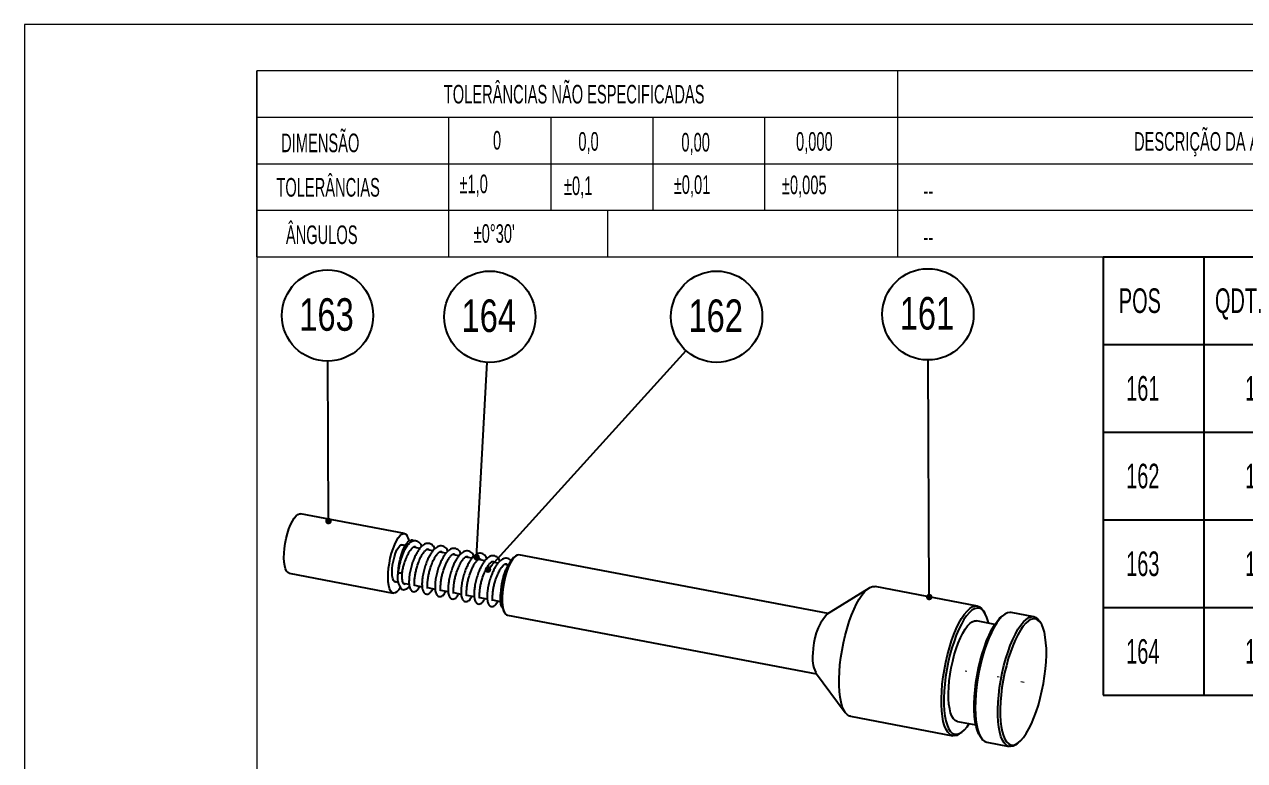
# Model space of a CAD drawing. Header units: millimetres. Extents: x 0 to 210, y 0 to 297.
# Drawn here: x 0 to 131.2, y 218.2 to 297.4 of the extents above; entities that cross this region are included whole.
import ezdxf

# ---------------------------------------------------------------- set-up
doc = ezdxf.new("R2010")
doc.units = ezdxf.units.MM
doc.linetypes.add('CENTERX2', pattern=[20.32, 12.7, -2.54, 2.54, -2.54])
doc.layers.add('COTAS', color=7, linetype='Continuous')
doc.styles.add('SLDTEXTSTYLE1', font='TXT', dxfattribs={"width": 0.75})
doc.styles.add('SLDTEXTSTYLE2', font='TXT', dxfattribs={"width": 0.589474})
doc.styles.add('SLDTEXTSTYLE6', font='TXT', dxfattribs={"width": 0.605})
doc.dimstyles.new('SLDDIMSTYLE0', dxfattribs={"dimtxt": 0.18, "dimasz": 0.7, "dimexe": 0, "dimexo": 0.0625, "dimgap": 0, "dimtad": 0, "dimtih": 1, "dimtoh": 1, "dimdec": 0, "dimrnd": 1e-09, "dimzin": 0, "dimdsep": 46, "dimtxsty": 'Standard', "dimblk1": 'DOT', "dimblk2": 'DOT', "dimsah": 1, "dimcen": 0.09, "dimadec": 0, "dimazin": 0, "dimtfac": 0.7, "dimtdec": 0, "dimtofl": 0, "dimtmove": 0, "dimatfit": 3, "dimldrblk": 'DOT', "dimfxl": 0, "dimfrac": 2, "dimtolj": 1, "dimtzin": 0, "dimarcsym": 0})

# ---------------------------------------------------------------- blocks, each defined once
blk = doc.blocks.new('Bloco2')
at = {"color": 7, "linetype": 'Continuous', "lineweight": 18}
for p, q in [((210.04, 297.06), (0.04, 297.06)), ((0.04, 297.06), (0.04, 0.06)), ((205.04, 292.06), (25.04, 292.06)), ((25.04, 292.06), (25.04, 5.06))]:
    blk.add_line(p, q, dxfattribs=at)
blk = doc.blocks.new('SW_TABLEANNOTATION_0')
at = {"layer": 'COTAS', "color": 0}
for p, q in [((0, 0), (0, -9.43)), ((0, 0), (10.83, 0)), ((10.83, 0), (10.83, -9.43)), ((10.83, 0), (21.66, 0)), ((21.66, 0), (21.66, -9.43)), ((21.66, 0), (43.96, 0)), ((43.96, 0), (43.96, -9.43)), ((43.96, 0), (65.62, 0)), ((65.62, 0), (65.62, -9.43)), ((65.62, 0), (88.12, 0)), ((88.12, 0), (88.12, -9.43)), ((0, -9.43), (10.83, -9.43)), ((0, -9.43), (0, -18.87)), ((0, -9.43), (88.12, -9.43)), ((10.83, -9.43), (21.66, -9.43)), ((10.83, -9.43), (10.83, -18.87)), ((21.66, -9.43), (43.96, -9.43)), ((21.66, -9.43), (21.66, -18.87)), ((43.96, -9.43), (65.62, -9.43)), ((43.96, -9.43), (43.96, -18.87)), ((65.62, -9.43), (88.12, -9.43)), ((65.62, -9.43), (65.62, -18.87)), ((88.12, -9.43), (88.12, -18.87)), ((0, -18.87), (0, -28.3)), ((0, -18.87), (10.83, -18.87)), ((10.83, -18.87), (10.83, -28.3)), ((10.83, -18.87), (21.66, -18.87)), ((21.66, -18.87), (21.66, -28.3)), ((21.66, -18.87), (43.96, -18.87)), ((43.96, -18.87), (43.96, -28.3)), ((43.96, -18.87), (65.62, -18.87)), ((65.62, -18.87), (65.62, -28.3)), ((65.62, -18.87), (88.12, -18.87)), ((88.12, -18.87), (88.12, -28.3)), ((0, -28.3), (0, -37.73)), ((0, -28.3), (10.83, -28.3)), ((10.83, -28.3), (10.83, -37.73)), ((10.83, -28.3), (21.66, -28.3)), ((21.66, -28.3), (21.66, -37.73)), ((21.66, -28.3), (43.96, -28.3)), ((43.96, -28.3), (43.96, -37.73)), ((43.96, -28.3), (65.62, -28.3)), ((65.62, -28.3), (65.62, -37.73)), ((65.62, -28.3), (88.12, -28.3)), ((88.12, -28.3), (88.12, -37.73)), ((0, -37.73), (0, -47.17)), ((0, -37.73), (10.83, -37.73)), ((10.83, -37.73), (10.83, -47.17)), ((10.83, -37.73), (21.66, -37.73)), ((21.66, -37.73), (21.66, -47.17)), ((21.66, -37.73), (43.96, -37.73)), ((43.96, -37.73), (43.96, -47.17)), ((43.96, -37.73), (65.62, -37.73)), ((65.62, -37.73), (65.62, -47.17)), ((65.62, -37.73), (88.12, -37.73)), ((88.12, -37.73), (88.12, -47.17)), ((0, -47.17), (10.83, -47.17)), ((10.83, -47.17), (21.66, -47.17)), ((21.66, -47.17), (43.96, -47.17)), ((43.96, -47.17), (65.62, -47.17)), ((65.62, -47.17), (88.12, -47.17))]:
    blk.add_line(p, q, dxfattribs=at)
at = {"layer": 'COTAS', "color": 0, "attachment_point": 1, "style": 'SLDTEXTSTYLE6'}
for s, insert, char_height in [('POS', (1.69, -3.4), 2.646), ('QDT.', (12.03, -3.4), 2.646), ('DESCRIÇÃO', (22.33, -3.4), 2.646), ('MATERIAL', (45.97, -3.4), 2.646), ('DIMENSÕES', (66.29, -3.4), 2.646), ('CORPO DO', (23.21, -11.07), 2.646), ('161', (2.48, -12.83), 2.646), ('1', (15.27, -12.83), 2.65), ('SAE-1020', (46.76, -12.83), 2.646), ('Ø19x64', (70.7, -12.83), 2.646), ('ESPOL', (26.93, -14.59), 2.646), ('PINO', (28.5, -20.5), 2.646), ('162', (2.48, -22.26), 2.646), ('1', (15.27, -22.26), 2.65), ('SAE 1020', (46.85, -22.26), 2.646), ('Ø¨10x38', (70.11, -22.26), 2.646), ('ROSCADO', (23.89, -24.03), 2.646), ('163', (2.48, -31.7), 2.646), ('1', (15.27, -31.7), 2.65), ('LUVA', (28.21, -31.7), 2.646), ('SAE-1020', (46.76, -31.7), 2.646), ('Ø12x17', (70.7, -31.7), 2.646), ('ARAME', (48.52, -39.37), 2.646), ('164', (2.48, -41.13), 2.646), ('1', (15.27, -41.13), 2.65), ('MOLA  P=1,5', (22.18, -41.13), 2.6458), ('Ø 0,6x160', (68.74, -41.13), 2.646), ('AÇO Ø 0,6', (46.17, -42.89), 2.646)]:
    blk.add_mtext(s, dxfattribs=dict(at, insert=insert, char_height=char_height))
blk = doc.blocks.new('SW_NOTE_0_2')
at = {"layer": 'COTAS', "color": 0}
blk.add_circle((-0.02, 4.91), 4.91, dxfattribs=at)
at = {"layer": 'COTAS', "color": 0, "insert": (-0.13, 6.77), "char_height": 3.5, "attachment_point": 2, "style": 'SLDTEXTSTYLE1'}
blk.add_mtext('161', dxfattribs=at)
blk = doc.blocks.new('_Dot')
at = {"color": 0, "linetype": 'ByBlock', "lineweight": -2}
blk.add_line((-0.5, 0), (-1, 0), dxfattribs=at)
at = {"color": 0, "linetype": 'ByBlock', "const_width": 0.5}
blk.add_lwpolyline([(-0.25, 0, 1), (0.25, 0, 1)], format="xyb", close=True, dxfattribs=at)
blk = doc.blocks.new('SW_NOTE_0_3')
at = {"layer": 'COTAS', "color": 0}
blk.add_circle((3.29, 3.64), 4.91, dxfattribs=at)
at = {"layer": 'COTAS', "color": 0, "insert": (3.19, 5.5), "char_height": 3.5, "attachment_point": 2, "style": 'SLDTEXTSTYLE1'}
blk.add_mtext('162', dxfattribs=at)
blk = doc.blocks.new('SW_NOTE_0_4')
at = {"layer": 'COTAS', "color": 0}
blk.add_circle((-0.02, 4.91), 4.91, dxfattribs=at)
at = {"layer": 'COTAS', "color": 0, "insert": (-0.13, 6.77), "char_height": 3.5, "attachment_point": 2, "style": 'SLDTEXTSTYLE1'}
blk.add_mtext('163', dxfattribs=at)
blk = doc.blocks.new('SW_NOTE_0_5')
at = {"layer": 'COTAS', "color": 0}
blk.add_circle((0.27, 4.9), 4.91, dxfattribs=at)
at = {"layer": 'COTAS', "color": 0, "insert": (0.16, 6.76), "char_height": 3.5, "attachment_point": 2, "style": 'SLDTEXTSTYLE1'}
blk.add_mtext('164', dxfattribs=at)

msp = doc.modelspace()

# ---------------------------------------------------------------- linework, layer by layer
at = {"color": 7, "linetype": 'Continuous', "lineweight": 18}
for p, q in [((205.01, 292.36), (25.01, 292.36)), ((25.01, 272.36), (25.01, 292.36)), ((93.95, 272.36), (93.95, 292.36)), ((25.01, 287.36), (93.95, 287.36)), ((45.64, 272.36), (45.64, 287.36)), ((56.64, 277.36), (56.64, 287.36)), ((67.64, 277.36), (67.64, 287.36)), ((79.64, 277.36), (79.64, 287.36)), ((93.95, 287.36), (205.01, 287.36)), ((25.01, 282.36), (93.95, 282.36)), ((93.95, 282.36), (205.01, 282.36)), ((25.01, 277.36), (93.95, 277.36)), ((62.7, 277.36), (62.7, 272.36)), ((93.95, 277.36), (205.01, 277.36)), ((25.01, 272.36), (93.95, 272.36)), ((93.95, 272.36), (205.01, 272.36))]:
    msp.add_line(p, q, dxfattribs=at)
at = {"color": 7, "linetype": 'Continuous', "lineweight": 25}
for p, q in [((40.89, 242.58), (29.7, 244.7)), ((40.97, 241.29), (40.52, 241.38)), ((42.54, 240.99), (41.85, 241.12)), ((43.93, 240.73), (43.25, 240.86)), ((45.33, 240.46), (44.64, 240.59)), ((46.73, 240.2), (46.04, 240.33)), ((52.82, 240.17), (52.62, 240.02)), ((86.45, 233.98), (53.19, 240.29)), ((48.13, 239.93), (47.44, 240.06)), ((49.53, 239.66), (48.84, 239.79)), ((50.93, 239.4), (50.24, 239.53)), ((52.03, 239.19), (51.64, 239.26)), ((28.49, 238.32), (39.68, 236.19)), ((39.78, 237.45), (40.22, 237.36)), ((40.75, 237.26), (41.38, 237.14)), ((41.95, 237.03), (42.78, 236.87)), ((43.35, 236.77), (44.18, 236.61)), ((44.75, 236.5), (45.58, 236.34)), ((46.15, 236.23), (46.98, 236.08)), ((90.84, 236.72), (86.28, 233.87)), ((102.51, 234.79), (91.5, 236.88)), ((47.55, 235.97), (48.38, 235.81)), ((48.95, 235.7), (49.78, 235.55)), ((50.35, 235.44), (51.18, 235.28)), ((51.53, 234.27), (51.66, 234.05)), ((51.96, 233.81), (85.21, 227.49)), ((103.28, 234.05), (103.15, 234.27)), ((105.35, 233.85), (105.15, 233.69)), ((108.57, 233.64), (106.14, 234.1)), ((104.38, 232.81), (102.39, 233.19)), ((109.35, 232.9), (109.22, 233.11)), ((85.1, 227.65), (88.29, 223.33)), ((88.85, 222.93), (99.86, 220.84)), ((100.34, 222.38), (102.32, 222)), ((100.65, 221.1), (100.85, 221.25)), ((102.72, 220.9), (102.85, 220.68)), ((103.5, 220.15), (105.92, 219.69)), ((106.72, 219.95), (106.92, 220.1))]:
    msp.add_line(p, q, dxfattribs=at)
at = {"color": 7, "linetype": 'Continuous', "lineweight": 25, "flags": 128}
for points in [[(28.49, 238.32), (28.33, 238.39), (28.2, 238.55), (28.08, 238.8), (28, 239.12), (27.94, 239.52), (27.92, 239.97), (27.94, 240.46), (27.98, 240.99), (28.06, 241.53), (28.17, 242.07), (28.3, 242.6), (28.46, 243.09), (28.64, 243.54), (28.83, 243.93), (29.02, 244.24), (29.22, 244.49), (29.42, 244.64), (29.6, 244.71), (29.7, 244.7)], [(40.42, 236.74), (40.26, 236.52), (40.06, 236.32), (39.87, 236.21), (39.69, 236.19), (39.53, 236.26), (39.39, 236.42), (39.28, 236.67), (39.19, 237), (39.14, 237.39), (39.12, 237.84), (39.13, 238.34), (39.18, 238.86), (39.26, 239.4), (39.36, 239.95), (39.5, 240.47), (39.66, 240.96), (39.83, 241.41), (40.02, 241.8), (40.22, 242.12), (40.42, 242.36), (40.61, 242.52), (40.8, 242.58), (40.97, 242.55), (41.12, 242.44), (41.12, 242.44)], [(40.19, 238.36), (40.24, 238.85), (40.32, 239.35), (40.43, 239.85), (40.56, 240.33), (40.72, 240.76), (40.89, 241.15), (41.07, 241.46), (41.26, 241.69), (41.44, 241.83), (41.61, 241.87)], [(40.05, 237.39), (39.96, 237.37), (39.82, 237.4), (39.71, 237.54), (39.63, 237.75), (39.57, 238.05), (39.55, 238.4), (39.56, 238.8), (39.61, 239.23), (39.69, 239.67), (39.8, 240.09), (39.93, 240.48), (40.07, 240.82), (40.23, 241.09), (40.39, 241.28), (40.54, 241.38), (40.69, 241.39), (40.8, 241.32)], [(53.19, 240.29), (53.01, 240.28), (52.82, 240.17), (52.62, 239.98), (52.42, 239.69), (52.22, 239.34), (52.03, 238.92), (51.86, 238.44), (51.71, 237.92), (51.59, 237.38), (51.49, 236.83), (51.42, 236.29), (51.39, 235.76), (51.39, 235.28), (51.43, 234.84), (51.5, 234.47), (51.6, 234.18), (51.72, 233.96), (51.87, 233.84), (51.96, 233.81)], [(40.64, 238.43), (40.62, 238.39), (40.56, 238.36), (40.46, 238.34), (40.35, 238.34), (40.23, 238.35)], [(40.8, 237.15), (40.92, 237.18), (40.98, 237.22)], [(51.24, 236.34), (51.24, 236.33), (51.26, 236.29), (51.3, 236.26)], [(87.65, 227.7), (87.71, 228.47), (87.81, 229.26), (87.94, 230.05), (88.09, 230.85), (88.28, 231.63), (88.48, 232.39), (88.71, 233.12), (88.96, 233.81), (89.23, 234.44), (89.5, 235.02), (89.79, 235.53), (90.08, 235.97), (90.37, 236.32), (90.66, 236.6), (90.94, 236.78), (91.22, 236.88), (91.48, 236.89), (91.5, 236.88)], [(98.66, 225.61), (98.72, 226.38), (98.82, 227.17), (98.95, 227.96), (99.1, 228.76), (99.28, 229.54), (99.49, 230.3), (99.72, 231.03), (99.97, 231.72), (100.23, 232.35), (100.51, 232.93), (100.8, 233.44), (101.09, 233.88), (101.38, 234.23), (101.67, 234.51), (101.95, 234.69), (102.22, 234.79), (102.48, 234.8), (102.73, 234.71), (102.95, 234.54), (103.15, 234.28), (103.15, 234.27)], [(103.68, 232.94), (103.64, 233.12), (103.51, 233.57), (103.34, 233.94), (103.16, 234.23), (102.94, 234.44), (102.71, 234.55), (102.46, 234.57), (102.19, 234.5), (101.91, 234.34), (101.63, 234.09), (101.34, 233.75), (101.05, 233.34), (100.77, 232.85), (100.49, 232.29), (100.23, 231.67), (99.98, 230.99), (99.75, 230.28), (99.54, 229.53), (99.36, 228.75), (99.2, 227.97), (99.08, 227.18), (98.98, 226.4), (98.92, 225.63)], [(102.72, 220.9), (102.66, 221), (102.5, 221.38), (102.36, 221.83), (102.26, 222.35), (102.19, 222.94), (102.16, 223.59), (102.15, 224.28), (102.18, 225.01), (102.25, 225.78), (102.34, 226.56), (102.47, 227.35), (102.62, 228.13), (102.81, 228.91), (103.02, 229.66), (103.25, 230.37), (103.49, 231.05), (103.76, 231.67), (104.03, 232.23), (104.32, 232.72), (104.61, 233.13), (104.89, 233.47), (105.15, 233.69)], [(106.14, 234.1), (105.99, 234.11), (105.73, 234.06), (105.45, 233.92), (105.16, 233.69), (104.87, 233.37), (104.58, 232.98), (104.29, 232.5), (104.01, 231.96), (103.74, 231.35), (103.48, 230.69), (103.24, 229.98), (103.02, 229.23), (102.83, 228.46), (102.66, 227.67), (102.52, 226.87), (102.41, 226.08), (102.33, 225.3), (102.28, 224.54), (102.26, 223.82), (102.28, 223.14), (102.33, 222.51), (102.42, 221.94), (102.54, 221.44), (102.68, 221.02), (102.85, 220.67), (103.05, 220.41), (103.28, 220.23), (103.5, 220.15)], [(104.72, 224.45), (104.79, 225.22), (104.88, 226.01), (105.01, 226.81), (105.17, 227.61), (105.35, 228.39), (105.56, 229.15), (105.79, 229.88), (106.03, 230.56), (106.3, 231.2), (106.58, 231.78), (106.86, 232.29), (107.15, 232.72), (107.44, 233.08), (107.73, 233.36), (108.02, 233.54), (108.29, 233.64), (108.55, 233.65), (108.79, 233.56), (109.01, 233.39), (109.21, 233.12), (109.22, 233.11)], [(99.41, 226.07), (99.47, 226.75), (99.56, 227.46), (99.69, 228.16), (99.84, 228.87), (100.01, 229.55), (100.21, 230.2), (100.43, 230.81), (100.67, 231.37), (100.92, 231.87), (101.17, 232.3), (101.43, 232.65), (101.69, 232.92), (101.94, 233.1), (102.18, 233.19), (102.39, 233.19)], [(104.98, 224.48), (104.95, 223.75), (104.95, 223.05), (104.99, 222.41), (105.06, 221.82), (105.16, 221.3), (105.29, 220.84), (105.46, 220.47), (105.64, 220.18), (105.86, 219.98), (106.09, 219.86), (106.34, 219.84), (106.61, 219.91), (106.89, 220.08), (107.17, 220.33), (107.46, 220.66), (107.75, 221.08), (108.03, 221.57), (108.31, 222.13), (108.57, 222.75), (108.82, 223.42), (109.05, 224.14), (109.26, 224.89), (109.44, 225.66), (109.6, 226.45), (109.72, 227.24), (109.82, 228.02), (109.88, 228.78), (109.91, 229.51), (109.91, 230.21), (109.87, 230.85), (109.8, 231.44), (109.7, 231.97), (109.57, 232.42), (109.41, 232.79), (109.22, 233.08), (109.01, 233.28), (108.77, 233.4), (108.52, 233.42), (108.26, 233.35), (107.98, 233.19), (107.69, 232.94), (107.4, 232.6), (107.12, 232.19), (106.83, 231.69), (106.56, 231.13), (106.29, 230.51), (106.04, 229.84), (105.81, 229.13), (105.61, 228.37), (105.42, 227.6), (105.27, 226.81), (105.14, 226.03), (105.04, 225.24), (104.98, 224.48)], [(88.85, 222.93), (88.75, 222.96), (88.51, 223.09), (88.3, 223.31), (88.12, 223.61), (87.96, 224), (87.83, 224.46), (87.73, 225), (87.66, 225.6), (87.62, 226.25), (87.62, 226.96), (87.65, 227.7)], [(100.34, 222.38), (100.32, 222.38), (100.11, 222.48), (99.92, 222.67), (99.76, 222.94), (99.62, 223.3), (99.52, 223.73), (99.44, 224.23), (99.4, 224.8), (99.39, 225.41), (99.41, 226.07)], [(100.65, 221.1), (100.55, 221.03), (100.27, 220.88), (100.01, 220.83), (99.76, 220.87), (99.52, 221), (99.31, 221.22), (99.13, 221.52), (98.97, 221.91), (98.83, 222.37), (98.73, 222.91), (98.67, 223.51), (98.63, 224.16), (98.63, 224.87), (98.66, 225.61)], [(98.92, 225.63), (98.89, 224.9), (98.89, 224.21), (98.93, 223.56), (99, 222.97), (99.1, 222.45), (99.23, 222), (99.39, 221.62), (99.58, 221.33), (99.79, 221.13), (100.03, 221.02), (100.28, 221), (100.54, 221.07), (100.82, 221.23), (101.11, 221.48), (101.4, 221.81), (101.62, 222.14)], [(106.72, 219.95), (106.62, 219.87), (106.34, 219.73), (106.07, 219.68), (105.82, 219.72), (105.59, 219.85), (105.38, 220.07), (105.19, 220.37), (105.03, 220.76), (104.9, 221.22), (104.8, 221.76), (104.73, 222.36), (104.69, 223.01), (104.69, 223.71), (104.72, 224.45)]]:
    msp.add_lwpolyline(points, dxfattribs=at)
at = {"color": 7, "linetype": 'Continuous', "lineweight": 25}
for centre, radius, start, end in [((39.87, 241.55), 1.53, 8.9584, 35.2534), ((57.5, 236.12), 6.25, 141.3123, 197.1795), ((42.11, 237.86), 1.98, 165.537, 220.3497), ((91.13, 229.81), 6.32, 139.9705, 181.1562), ((88.11, 229.13), 3.35, 170.499, 206.1751)]:
    msp.add_arc(centre, radius, start, end, dxfattribs=at)
for points, knots in [([(40.23, 238.35), (40.23, 238.35), (40.26, 238.59), (40.34, 239.12), (40.55, 239.94), (40.84, 240.72), (41.15, 241.27), (41.33, 241.45), (41.41, 241.52)], [0, 0, 0, 0, 0.003109, 0.192772, 0.418064, 0.64046, 0.86147, 1, 1, 1, 1]), ([(44.15, 240.95), (44.12, 241.01), (44.06, 241.16), (43.91, 241.33), (43.71, 241.47), (43.47, 241.54), (43.23, 241.52), (43, 241.43), (42.77, 241.27), (42.53, 241.01), (42.3, 240.67), (42.1, 240.32), (41.9, 239.89), (41.71, 239.37), (41.55, 238.79), (41.43, 238.22), (41.37, 237.69), (41.36, 237.28), (41.39, 236.97), (41.44, 236.74), (41.51, 236.58), (41.58, 236.49), (41.67, 236.4), (41.81, 236.33), (42, 236.33), (42.2, 236.43), (42.36, 236.6), (42.46, 236.8), (42.53, 236.92)], [0, 0, 0, 0, 0.024244, 0.057306, 0.093895, 0.134581, 0.172309, 0.201985, 0.239791, 0.297216, 0.333206, 0.373384, 0.417072, 0.465865, 0.519494, 0.576302, 0.627036, 0.672934, 0.712715, 0.74578, 0.779836, 0.803031, 0.817024, 0.842973, 0.87683, 0.911408, 0.944756, 1, 1, 1, 1]), ([(42.75, 241.22), (42.72, 241.28), (42.66, 241.43), (42.51, 241.59), (42.31, 241.74), (42.07, 241.81), (41.83, 241.79), (41.6, 241.69), (41.47, 241.62), (41.4, 241.54), (41.39, 241.53)], [0, 0, 0, 0, 0.099886, 0.2361, 0.386845, 0.55447, 0.709911, 0.832175, 0.987935, 1, 1, 1, 1]), ([(41.9, 241.78), (41.89, 241.78), (41.84, 241.83), (41.73, 241.87), (41.63, 241.87), (41.6, 241.86)], [0, 0, 0, 0, 0.082964, 0.706592, 1, 1, 1, 1]), ([(40.64, 238.42), (40.66, 238.57), (40.72, 238.85), (40.86, 239.38), (41.05, 239.94), (41.28, 240.43), (41.47, 240.74), (41.62, 240.93), (41.78, 241.1), (41.91, 241.18), (42, 241.2), (42.07, 241.19), (42.13, 241.11), (42.16, 241.06)], [0, 0, 0, 0, 0.090366, 0.174932, 0.320198, 0.434082, 0.521346, 0.581725, 0.638612, 0.762582, 0.835021, 0.912814, 1, 1, 1, 1]), ([(42.04, 238.16), (42.06, 238.3), (42.12, 238.58), (42.26, 239.11), (42.45, 239.67), (42.68, 240.16), (42.87, 240.47), (43.02, 240.66), (43.18, 240.83), (43.31, 240.92), (43.4, 240.93), (43.47, 240.92), (43.53, 240.84), (43.56, 240.8)], [0, 0, 0, 0, 0.090366, 0.174932, 0.320198, 0.434082, 0.521346, 0.581725, 0.638612, 0.762582, 0.835021, 0.912814, 1, 1, 1, 1]), ([(45.55, 240.69), (45.52, 240.75), (45.46, 240.9), (45.31, 241.06), (45.11, 241.21), (44.87, 241.27), (44.63, 241.25), (44.4, 241.16), (44.17, 241), (43.93, 240.74), (43.7, 240.41), (43.5, 240.06), (43.3, 239.62), (43.11, 239.1), (42.95, 238.52), (42.83, 237.95), (42.77, 237.43), (42.76, 237.01), (42.79, 236.71), (42.84, 236.47), (42.91, 236.32), (42.98, 236.22), (43.07, 236.14), (43.2, 236.07), (43.4, 236.06), (43.6, 236.17), (43.76, 236.33), (43.86, 236.53), (43.93, 236.66)], [0, 0, 0, 0, 0.024244, 0.057306, 0.093895, 0.134581, 0.172309, 0.201985, 0.239791, 0.297216, 0.333206, 0.373384, 0.417072, 0.465865, 0.519494, 0.576302, 0.627036, 0.672934, 0.712715, 0.74578, 0.779836, 0.803031, 0.817024, 0.842973, 0.87683, 0.911408, 0.944756, 1, 1, 1, 1]), ([(43.44, 237.89), (43.46, 238.04), (43.51, 238.32), (43.66, 238.85), (43.85, 239.4), (44.08, 239.9), (44.27, 240.21), (44.42, 240.4), (44.58, 240.56), (44.7, 240.65), (44.8, 240.67), (44.87, 240.66), (44.93, 240.58), (44.96, 240.53)], [0, 0, 0, 0, 0.090366, 0.174932, 0.320198, 0.434082, 0.521346, 0.581725, 0.638612, 0.762582, 0.835021, 0.912814, 1, 1, 1, 1]), ([(46.95, 240.42), (46.92, 240.48), (46.86, 240.63), (46.71, 240.79), (46.51, 240.94), (46.27, 241.01), (46.03, 240.99), (45.8, 240.9), (45.57, 240.74), (45.33, 240.48), (45.1, 240.14), (44.9, 239.79), (44.7, 239.35), (44.51, 238.84), (44.35, 238.25), (44.23, 237.69), (44.17, 237.16), (44.16, 236.75), (44.19, 236.44), (44.24, 236.21), (44.31, 236.05), (44.38, 235.95), (44.47, 235.87), (44.6, 235.8), (44.8, 235.8), (45, 235.9), (45.16, 236.06), (45.26, 236.27), (45.32, 236.39)], [0, 0, 0, 0, 0.024244, 0.057306, 0.093895, 0.134581, 0.172309, 0.201985, 0.239791, 0.297216, 0.333206, 0.373384, 0.417072, 0.465865, 0.519494, 0.576302, 0.627036, 0.672934, 0.712715, 0.74578, 0.779836, 0.803031, 0.817024, 0.842973, 0.87683, 0.911408, 0.944756, 1, 1, 1, 1]), ([(44.84, 237.63), (44.86, 237.77), (44.91, 238.05), (45.06, 238.58), (45.25, 239.14), (45.48, 239.63), (45.67, 239.94), (45.82, 240.13), (45.98, 240.3), (46.1, 240.38), (46.2, 240.4), (46.27, 240.39), (46.33, 240.31), (46.36, 240.27)], [0, 0, 0, 0, 0.090366, 0.174932, 0.320198, 0.434082, 0.521346, 0.581725, 0.638612, 0.762582, 0.835021, 0.912814, 1, 1, 1, 1]), ([(48.35, 240.16), (48.32, 240.22), (48.26, 240.36), (48.11, 240.53), (47.91, 240.68), (47.67, 240.74), (47.43, 240.72), (47.2, 240.63), (46.97, 240.47), (46.73, 240.21), (46.49, 239.87), (46.3, 239.52), (46.1, 239.09), (45.91, 238.57), (45.75, 237.99), (45.63, 237.42), (45.57, 236.89), (45.56, 236.48), (45.59, 236.17), (45.64, 235.94), (45.71, 235.78), (45.78, 235.69), (45.87, 235.6), (46, 235.54), (46.2, 235.53), (46.4, 235.64), (46.56, 235.8), (46.66, 236), (46.72, 236.13)], [0, 0, 0, 0, 0.024244, 0.057306, 0.093895, 0.134581, 0.172309, 0.201985, 0.239791, 0.297216, 0.333206, 0.373384, 0.417072, 0.465865, 0.519494, 0.576302, 0.627036, 0.672934, 0.712715, 0.74578, 0.779836, 0.803031, 0.817024, 0.842973, 0.87683, 0.911408, 0.944756, 1, 1, 1, 1]), ([(49.74, 239.89), (49.72, 239.95), (49.66, 240.1), (49.51, 240.26), (49.31, 240.41), (49.07, 240.48), (48.83, 240.46), (48.6, 240.37), (48.37, 240.2), (48.13, 239.95), (47.89, 239.61), (47.7, 239.26), (47.5, 238.82), (47.31, 238.31), (47.15, 237.72), (47.03, 237.16), (46.97, 236.63), (46.96, 236.22), (46.99, 235.91), (47.04, 235.68), (47.11, 235.52), (47.18, 235.42), (47.27, 235.34), (47.4, 235.27), (47.6, 235.27), (47.8, 235.37), (47.96, 235.53), (48.06, 235.73), (48.12, 235.86)], [0, 0, 0, 0, 0.0242444, 0.0573061, 0.0938948, 0.1345807, 0.1723093, 0.2019853, 0.2397912, 0.2972156, 0.3332063, 0.373384, 0.4170722, 0.4658648, 0.5194938, 0.5763019, 0.627036, 0.6729341, 0.7127146, 0.7457797, 0.7798362, 0.8030311, 0.8170241, 0.8429732, 0.8768296, 0.9114083, 0.9447561, 1, 1, 1, 1]), ([(51.14, 239.62), (51.12, 239.69), (51.06, 239.83), (50.91, 240), (50.71, 240.15), (50.47, 240.21), (50.23, 240.19), (50, 240.1), (49.77, 239.94), (49.53, 239.68), (49.29, 239.34), (49.1, 238.99), (48.9, 238.56), (48.71, 238.04), (48.54, 237.46), (48.43, 236.89), (48.37, 236.36), (48.36, 235.95), (48.39, 235.64), (48.44, 235.41), (48.51, 235.25), (48.57, 235.16), (48.67, 235.07), (48.8, 235.01), (48.99, 235), (49.19, 235.1), (49.36, 235.27), (49.46, 235.47), (49.52, 235.59)], [0, 0, 0, 0, 0.024244, 0.057306, 0.093895, 0.134581, 0.172309, 0.201985, 0.239791, 0.297216, 0.333206, 0.373384, 0.417072, 0.465865, 0.519494, 0.576302, 0.627036, 0.672934, 0.712715, 0.74578, 0.779836, 0.803031, 0.817024, 0.842973, 0.87683, 0.911408, 0.944756, 1, 1, 1, 1]), ([(46.24, 237.36), (46.26, 237.5), (46.31, 237.78), (46.45, 238.31), (46.65, 238.87), (46.88, 239.37), (47.07, 239.67), (47.22, 239.87), (47.38, 240.03), (47.5, 240.12), (47.6, 240.14), (47.67, 240.12), (47.73, 240.04), (47.76, 240)], [0, 0, 0, 0, 0.090366, 0.174932, 0.320198, 0.434082, 0.521346, 0.581725, 0.638612, 0.762582, 0.835021, 0.912814, 1, 1, 1, 1]), ([(47.64, 237.09), (47.66, 237.24), (47.71, 237.52), (47.85, 238.05), (48.05, 238.61), (48.28, 239.1), (48.47, 239.41), (48.62, 239.6), (48.78, 239.77), (48.9, 239.85), (49, 239.87), (49.07, 239.86), (49.13, 239.78), (49.16, 239.74)], [0, 0, 0, 0, 0.090366, 0.174932, 0.320198, 0.434082, 0.521346, 0.581725, 0.638612, 0.762582, 0.835021, 0.912814, 1, 1, 1, 1]), ([(49.03, 236.83), (49.06, 236.97), (49.11, 237.25), (49.25, 237.78), (49.45, 238.34), (49.68, 238.84), (49.87, 239.14), (50.02, 239.34), (50.18, 239.5), (50.3, 239.59), (50.4, 239.6), (50.47, 239.59), (50.53, 239.51), (50.56, 239.47)], [0, 0, 0, 0, 0.090366, 0.174932, 0.320198, 0.434082, 0.521346, 0.581725, 0.638612, 0.762582, 0.835021, 0.912814, 1, 1, 1, 1]), ([(52.33, 239.7), (52.32, 239.71), (52.26, 239.78), (52.1, 239.87), (51.87, 239.95), (51.63, 239.92), (51.4, 239.83), (51.17, 239.67), (50.93, 239.41), (50.69, 239.08), (50.5, 238.73), (50.3, 238.29), (50.11, 237.77), (49.94, 237.19), (49.87, 236.8), (49.84, 236.61)], [0, 0, 0, 0, 0.006797, 0.076817, 0.154677, 0.226879, 0.28367, 0.356019, 0.465912, 0.534787, 0.611676, 0.695282, 0.788656, 0.891286, 1, 1, 1, 1]), ([(50.43, 236.56), (50.46, 236.71), (50.51, 236.99), (50.65, 237.52), (50.85, 238.08), (51.08, 238.57), (51.27, 238.88), (51.42, 239.07), (51.58, 239.23), (51.7, 239.32), (51.8, 239.34), (51.87, 239.33), (51.93, 239.25), (51.96, 239.2)], [0, 0, 0, 0, 0.0903663, 0.1749319, 0.3201976, 0.4340817, 0.5213464, 0.5817252, 0.6386116, 0.7625817, 0.8350214, 0.9128136, 1, 1, 1, 1]), ([(52.1, 239.29), (52.05, 239.2), (51.93, 239.03), (51.76, 238.68), (51.61, 238.28), (51.48, 237.85), (51.37, 237.4), (51.29, 236.94), (51.25, 236.58), (51.24, 236.39), (51.24, 236.34)], [0, 0, 0, 0, 0.12958, 0.271227, 0.409662, 0.546328, 0.682125, 0.817617, 0.95321, 1, 1, 1, 1]), ([(40.82, 237.14), (40.82, 237.14), (40.82, 237.14), (40.79, 237.17), (40.74, 237.28), (40.68, 237.47), (40.64, 237.73), (40.62, 238.05), (40.63, 238.3), (40.64, 238.43)], [0, 0, 0, 0, 0.022413, 0.169619, 0.324033, 0.481572, 0.647766, 0.820998, 1, 1, 1, 1]), ([(41.95, 236.95), (41.96, 236.96), (41.96, 236.98), (41.95, 237.12), (41.95, 237.34), (41.97, 237.68), (42.01, 237.99), (42.04, 238.16)], [0, 0, 0, 0, 0.1882201, 0.3404537, 0.5271972, 0.7486355, 1, 1, 1, 1]), ([(43.35, 236.68), (43.35, 236.69), (43.36, 236.72), (43.35, 236.86), (43.35, 237.07), (43.37, 237.41), (43.41, 237.72), (43.44, 237.89)], [0, 0, 0, 0, 0.18822, 0.340454, 0.527197, 0.748635, 1, 1, 1, 1]), ([(44.75, 236.41), (44.75, 236.43), (44.76, 236.45), (44.75, 236.59), (44.75, 236.8), (44.77, 237.14), (44.81, 237.46), (44.84, 237.63)], [0, 0, 0, 0, 0.18822, 0.340454, 0.527197, 0.748635, 1, 1, 1, 1]), ([(40.59, 236.59), (40.59, 236.59), (40.65, 236.55), (40.8, 236.54), (41, 236.58), (41.18, 236.68), (41.32, 236.8), (41.39, 236.9), (41.41, 236.92)], [0, 0, 0, 0, 0.0007921, 0.2124594, 0.4317065, 0.6559055, 0.9149231, 1, 1, 1, 1]), ([(46.15, 236.15), (46.15, 236.16), (46.16, 236.19), (46.15, 236.33), (46.15, 236.54), (46.17, 236.88), (46.21, 237.19), (46.24, 237.36)], [0, 0, 0, 0, 0.18822, 0.340454, 0.527197, 0.748635, 1, 1, 1, 1]), ([(47.55, 235.88), (47.55, 235.9), (47.56, 235.92), (47.55, 236.06), (47.55, 236.27), (47.57, 236.61), (47.61, 236.93), (47.64, 237.09)], [0, 0, 0, 0, 0.18822, 0.340454, 0.527197, 0.748635, 1, 1, 1, 1]), ([(48.95, 235.62), (48.95, 235.63), (48.96, 235.66), (48.94, 235.79), (48.95, 236.01), (48.97, 236.35), (49.01, 236.66), (49.03, 236.83)], [0, 0, 0, 0, 0.18822, 0.340454, 0.527197, 0.748635, 1, 1, 1, 1]), ([(49.84, 236.61), (49.81, 236.43), (49.77, 236.1), (49.76, 235.68), (49.79, 235.38), (49.84, 235.15), (49.91, 234.99), (49.97, 234.89), (50.07, 234.81), (50.2, 234.74), (50.39, 234.73), (50.59, 234.84), (50.76, 235), (50.86, 235.2), (50.92, 235.33)], [0, 0, 0, 0, 0.119741, 0.228068, 0.321957, 0.399997, 0.480376, 0.53512, 0.568146, 0.62939, 0.709297, 0.790908, 0.869615, 1, 1, 1, 1]), ([(50.35, 235.35), (50.35, 235.36), (50.35, 235.39), (50.34, 235.53), (50.34, 235.74), (50.37, 236.08), (50.41, 236.4), (50.43, 236.56)], [0, 0, 0, 0, 0.18822, 0.340454, 0.527197, 0.748635, 1, 1, 1, 1]), ([(51.24, 236.34), (51.21, 236.16), (51.17, 235.83), (51.16, 235.42), (51.19, 235.11), (51.24, 234.88), (51.31, 234.72), (51.36, 234.64), (51.4, 234.6), (51.41, 234.59)], [0, 0, 0, 0, 0.219104, 0.417323, 0.589123, 0.73192, 0.878999, 0.979171, 1, 1, 1, 1])]:
    msp.add_open_spline(points, degree=3, knots=knots, dxfattribs=at)
at = {"layer": 'COTAS', "linetype": 'CENTERX2', "lineweight": 18}
for p, q in [((101.18, 227.82), (101.37, 227.78)), ((104.82, 227.13), (104.63, 227.16)), ((107.15, 226.69), (107.53, 226.61))]:
    msp.add_line(p, q, dxfattribs=at)

# ---------------------------------------------------------------- block references
at = {"layer": 'COTAS'}
for name, p in [('Bloco2', (-0.03, 0.3)), ('SW_TABLEANNOTATION_0', (116.02, 272.36)), ('SW_NOTE_0_4', (32.63, 261.13)), ('SW_NOTE_0_5', (49.79, 261.01)), ('SW_NOTE_0_3', (71.16, 262.27)), ('SW_NOTE_0_2', (97.2, 261.26))]:
    msp.add_blockref(name, p, dxfattribs=at)

# ---------------------------------------------------------------- texts
at = {"color": 7, "linetype": 'Continuous', "lineweight": 0, "char_height": 2, "style": 'SLDTEXTSTYLE2'}
for s, insert, attachment_point in [('TOLERÂNCIAS NÃO ESPECIFICADAS', (59.13, 290.85), 2), ('DIMENSÃO', (27.62, 285.61), 1), ('DESCRIÇÃO DA ALTERAÇÃO', (119.34, 285.77), 1), ('0', (50.4, 285.89), 1), ('0,0', (59.58, 285.77), 1), ('0,00', (70.66, 285.68), 1), ('0,000', (82.99, 285.77), 1), ('TOLERÂNCIAS', (27.11, 280.83), 1), ('±1,0', (46.79, 281.2), 1), ('±0,1', (58.03, 281), 1), ('±0,01', (69.84, 281.12), 1), ('±0,005', (81.47, 281.09), 1), ('--', (96.69, 280.49), 1), ('ÂNGULOS', (28.13, 275.73), 1), ("±0°30'", (48.32, 275.86), 1), ('--', (96.69, 275.49), 1)]:
    msp.add_mtext(s, dxfattribs=dict(at, insert=insert, attachment_point=attachment_point))

# ---------------------------------------------------------------- leaders
at = {"layer": 'COTAS'}
for points in [[(49.86, 238.71), (71.16, 262.27)], [(97.32, 235.76), (97.2, 261.26)], [(32.71, 243.93), (32.63, 261.13)], [(48.64, 240.03), (49.79, 261.01)]]:
    msp.add_leader(points, dimstyle='SLDDIMSTYLE0', dxfattribs=at)

doc.saveas('drawing.dxf')
